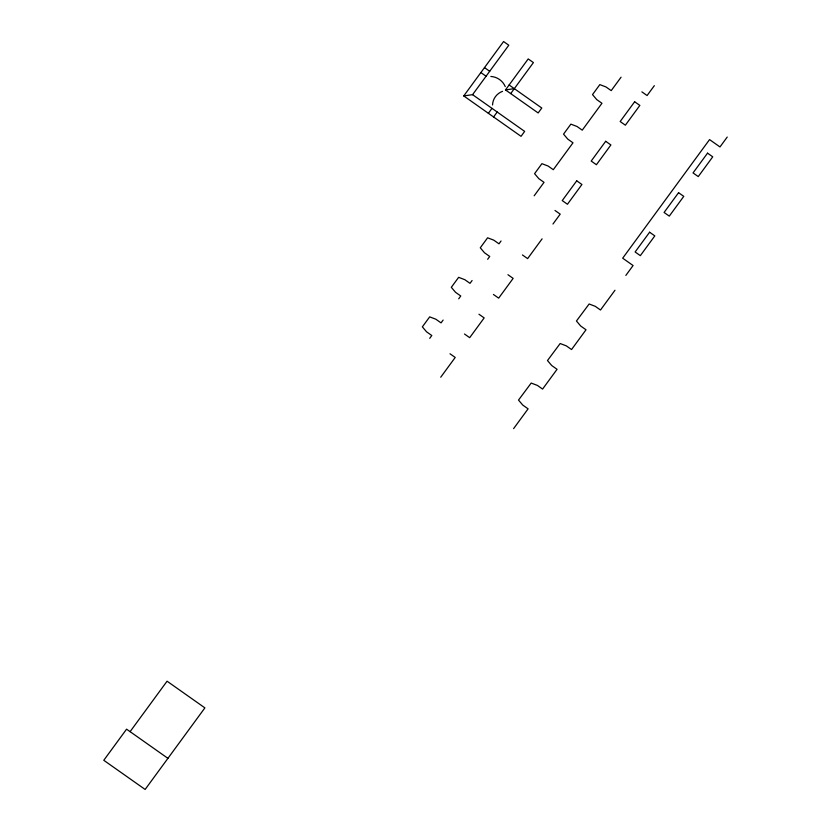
<?xml version="1.0" encoding="UTF-8"?>
<svg xmlns="http://www.w3.org/2000/svg" width="831" height="831" viewBox="0 0 831 831"><rect width="100%" height="100%" fill="white"/><g stroke="black" fill="none" stroke-linecap="round" stroke-linejoin="round"><path stroke-width="1.25" d="M463.75 95.929L503.586 41.55L508.79 45.217L472.569 94.661L463.75 95.929L521.037 136.326L524.652 131.391L472.569 94.661M488.368 113.296L491.994 108.352M509.112 84.98L541.781 108.02L538.156 112.954L505.497 89.925L528.215 58.918L533.419 62.585L510.701 93.591M493.572 116.963L497.198 112.019M130.093 731.654L167.062 681.202L204.893 707.877L145.134 789.45L103.782 760.292L126.572 729.171L167.924 758.339M429.72 338.352L431.798 335.527L426.594 331.849L422.356 326.863L429.679 316.871L435.849 319.218L441.053 322.885L443.131 320.06M458.691 298.817L460.758 295.992L455.554 292.325L451.316 287.329L458.639 277.336L464.809 279.683L470.014 283.35L472.091 280.525M487.652 259.293L489.719 256.457L484.515 252.79L480.276 247.794L487.6 237.801L493.77 240.149L498.984 243.826L501.051 240.99M534.177 195.784L544.025 182.342L538.82 178.665L534.582 173.669L541.905 163.676L548.076 166.023L553.29 169.701L572.995 142.807L567.781 139.13L563.543 134.144L570.866 124.141L577.046 126.499L582.251 130.166L601.956 103.273L596.751 99.606L592.513 94.609L599.837 84.617L606.007 86.964L611.211 90.631L621.069 77.19M440.731 377.212L455.211 357.444L450.007 353.777M542.103 238.85L527.623 258.618L522.419 254.94M552.968 224.027L560.208 214.138L554.994 210.472M654.34 85.655L647.089 95.544L641.885 91.867M513.61 428.609L528.101 408.842L522.751 405.071L518.513 400.075L531.196 383.06L537.377 385.407L542.581 389.074L557.061 369.307L551.722 365.536L547.484 360.54L560.156 343.525L566.337 345.873L571.541 349.55L586.021 329.782L580.682 326.001L576.444 321.015L589.127 303.99L595.297 306.338L600.501 310.015L614.982 290.248M625.847 275.425L633.087 265.536L622.679 258.192L709.56 139.598L719.978 146.942L727.218 137.063M505.497 89.925L514.316 88.647M484.494 67.612L489.698 71.289M480.869 72.557L486.073 76.223M507.938 274.708L513.143 278.385L498.662 298.142L493.448 294.475M478.968 314.243L484.172 317.909L469.692 337.677L464.487 334.01M492.544 104.986A16.256 15.571 23.3 0 1 502.547 91.327M490.851 76.452A16.256 15.571 23.3 0 1 505.248 86.601M576.724 180.815L562.244 200.583L567.448 204.26L581.929 184.492L576.724 180.815M605.685 141.291L591.205 161.058L596.409 164.725L610.889 144.958L605.685 141.291M634.645 101.756L620.165 121.523L625.369 125.19L639.849 105.423L634.645 101.756M649.603 232.223L635.123 251.98L640.327 255.657L654.807 235.89L649.603 232.223M678.563 192.688L664.083 212.456L669.287 216.122L683.768 196.355L678.563 192.688M707.534 153.153L693.044 172.921L698.258 176.588L712.738 156.82L707.534 153.153"/></g></svg>
